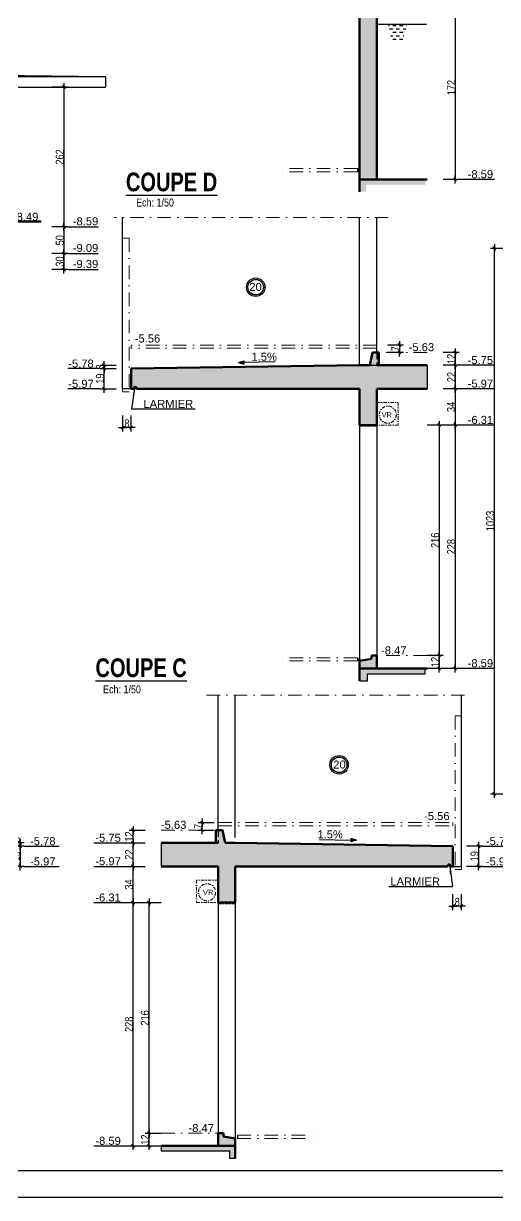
# Model space of a CAD drawing. Header units: centimetres. Extents: x -4990 to 114398, y -61489 to -12305.
# Drawn here: x 54010 to 54898, y -38073 to -35873 of the extents above; entities that cross this region are included whole.
import ezdxf
from ezdxf.enums import TextEntityAlignment as Align

# ---------------------------------------------------------------- set-up
doc = ezdxf.new("R2010")
doc.units = ezdxf.units.CM
doc.header["$LTSCALE"] = 0.5
doc.linetypes.add('CACHEX2', pattern=[19.05, 12.7, -6.35])
doc.linetypes.add('TIRETPTX2', pattern=[50.8, 25.4, -12.7, 0, -12.7])
doc.layers.get('DEFPOINTS').update_dxf_attribs({"linetype": 'CONTINUOUS'})
for name, color, linetype in [('01_cote_gen', 4, 'CONTINUOUS'), ('01_linteaux', 2, 'CONTINUOUS'), ('01_poch_murs', 253, 'CONTINUOUS'), ('01_texte', 230, 'CONTINUOUS'), ('AA_COTES', 2, 'CONTINUOUS')]:
    doc.layers.add(name, color=color, linetype=linetype)
doc.layers.add('01_murs_coup', color=5, linetype='CONTINUOUS', lineweight=60)
doc.layers.add('01_tram_axes', color=2, linetype='TIRETPTX2', lineweight=9)
doc.styles.add('ARIAL', font='arial.ttf')
doc.styles.add('impact', font='impact.ttf')
doc.styles.add('MATTE_TXT', font='arial.ttf')
doc.styles.add('STYLE2', font='ARIALN.TTF')
doc.dimstyles.new('JB25', dxfattribs={"dimscale": 0.1, "dimtxt": 150, "dimasz": 15, "dimexe": 0.1, "dimexo": 0.1, "dimgap": 0.09, "dimtad": 1, "dimdec": 1, "dimlfac": 0.5, "dimdsep": 46, "dimtxsty": 'STYLE2', "dimblk1": 'BOND_G', "dimblk2": 'BOND_D', "dimsah": 1, "dimcen": 1.5, "dimdle": 0.01, "dimse1": 1, "dimse2": 1, "dimclrd": 4, "dimclre": 2, "dimclrt": 6, "dimazin": 2, "dimtfac": 2.333333, "dimtdec": 1, "dimtix": 1, "dimtmove": 2, "dimatfit": 3, "dimldrblk": 'BOND_G', "dimfxl": 1, "dimtolj": 1, "dimtzin": 0, "dimarcsym": 0})
doc.dimstyles.new('JB50', dxfattribs={"dimscale": 0.1, "dimtxt": 150, "dimasz": 15, "dimexe": 0.1, "dimexo": 0.1, "dimgap": 0.09, "dimtad": 1, "dimdec": 1, "dimdsep": 46, "dimtxsty": 'STYLE2', "dimblk1": 'BOND_G', "dimblk2": 'BOND_D', "dimsah": 1, "dimcen": 1.5, "dimdle": 0.01, "dimse1": 1, "dimse2": 1, "dimclrd": 4, "dimclre": 2, "dimclrt": 6, "dimazin": 2, "dimtfac": 2.333333, "dimtdec": 1, "dimtix": 1, "dimtmove": 2, "dimatfit": 3, "dimldrblk": 'BOND_G', "dimfxl": 1, "dimtolj": 1, "dimtzin": 0, "dimarcsym": 0})

# ---------------------------------------------------------------- blocks, each defined once
blk = doc.blocks.new('BOND_G')
at = {"layer": 'AA_COTES', "color": 0}
for p, q in [((0, -5), (0, 15)), ((5, 0), (-5, 0)), ((1.8, 1.8), (-1.8, -1.8))]:
    blk.add_line(p, q, dxfattribs=at)
blk = doc.blocks.new('BOND_D')
at = {"layer": 'AA_COTES', "color": 0}
for p, q in [((5, 0), (-5, 0)), ((-1.8, -1.8), (1.8, 1.8)), ((0, 5), (0, -15))]:
    blk.add_line(p, q, dxfattribs=at)
blk = doc.blocks.new('*D3517')
at = {"layer": '01_cote_gen', "color": 4, "lineweight": -2, "transparency": 16777216}
blk.add_line((54892.3, -37315.3), (54892.3, -36295.3), dxfattribs=at)
at = {"layer": 'DEFPOINTS', "color": 0}
for p in [(54892.3, -36293.8), (54944.2, -36293.8), (54944.2, -37316.8)]:
    blk.add_point(p, dxfattribs=at)
at = {"layer": '01_cote_gen', "color": 4, "lineweight": -2, "transparency": 16777216, "xscale": 1.5, "yscale": 1.5, "zscale": 1.5}
for name, p, rotation in [('BOND_D', (54892.3, -36293.8), 90), ('BOND_G', (54892.3, -37316.8), 270)]:
    blk.add_blockref(name, p, dxfattribs=dict(at, rotation=rotation))
at = {"layer": '01_cote_gen', "color": 6, "transparency": 16777216, "insert": (54884.6, -36805.3), "char_height": 15, "attachment_point": 5, "rotation": 90, "style": 'STYLE2'}
blk.add_mtext('\\A1;1023', dxfattribs=at)
blk = doc.blocks.new('*D3673')
at = {"layer": '01_cote_gen', "color": 4, "lineweight": -2, "transparency": 16777216}
blk.add_line((54085.8, -36255.6), (54085.8, -36302.6), dxfattribs=at)
at = {"layer": 'DEFPOINTS', "color": 0}
for p in [(53959.6, -36254.1), (53976.6, -36304.1), (54085.8, -36304.1)]:
    blk.add_point(p, dxfattribs=at)
at = {"layer": '01_cote_gen', "color": 4, "lineweight": -2, "transparency": 16777216, "xscale": 1.5, "yscale": 1.5, "zscale": 1.5}
for name, p, rotation in [('BOND_G', (54085.8, -36254.1), 90), ('BOND_D', (54085.8, -36304.1), 270)]:
    blk.add_blockref(name, p, dxfattribs=dict(at, rotation=rotation))
at = {"layer": '01_cote_gen', "color": 6, "transparency": 16777216, "insert": (54078.1, -36279.1), "char_height": 15, "attachment_point": 5, "rotation": 90, "style": 'STYLE2'}
blk.add_mtext('\\A1;50', dxfattribs=at)
blk = doc.blocks.new('*D3674')
at = {"layer": '01_cote_gen', "color": 4, "lineweight": -2, "transparency": 16777216}
blk.add_line((54085.8, -36305.6), (54085.8, -36332.6), dxfattribs=at)
at = {"layer": 'DEFPOINTS', "color": 0}
for p in [(54063.3, -36304.1), (53976.6, -36334.1), (54085.8, -36334.1)]:
    blk.add_point(p, dxfattribs=at)
at = {"layer": '01_cote_gen', "color": 4, "lineweight": -2, "transparency": 16777216, "xscale": 1.5, "yscale": 1.5, "zscale": 1.5}
for name, p, rotation in [('BOND_G', (54085.8, -36304.1), 90), ('BOND_D', (54085.8, -36334.1), 270)]:
    blk.add_blockref(name, p, dxfattribs=dict(at, rotation=rotation))
at = {"layer": '01_cote_gen', "color": 6, "transparency": 16777216, "insert": (54078.1, -36319.1), "char_height": 15, "attachment_point": 5, "rotation": 90, "style": 'STYLE2'}
blk.add_mtext('\\A1;30', dxfattribs=at)
blk = doc.blocks.new('*D3675')
at = {"layer": '01_cote_gen', "color": 4, "lineweight": -2, "transparency": 16777216}
blk.add_line((54085.8, -35993.6), (54085.8, -36252.6), dxfattribs=at)
at = {"layer": 'DEFPOINTS', "color": 0}
for p in [(54041.9, -35992.1), (53959.6, -36254.1), (54085.8, -36254.1)]:
    blk.add_point(p, dxfattribs=at)
at = {"layer": '01_cote_gen', "color": 4, "lineweight": -2, "transparency": 16777216, "xscale": 1.5, "yscale": 1.5, "zscale": 1.5}
for name, p, rotation in [('BOND_G', (54085.8, -35992.1), 90), ('BOND_D', (54085.8, -36254.1), 270)]:
    blk.add_blockref(name, p, dxfattribs=dict(at, rotation=rotation))
at = {"layer": '01_cote_gen', "color": 6, "transparency": 16777216, "insert": (54078.1, -36123.1), "char_height": 15, "attachment_point": 5, "rotation": 90, "style": 'STYLE2'}
blk.add_mtext('\\A1;262', dxfattribs=at)
blk = doc.blocks.new('*D3689')
at = {"layer": '01_cote_gen', "color": 4, "lineweight": -2, "ltscale": 2, "transparency": 16777216}
blk.add_line((54003.9, -37410.1), (54003.9, -37413.1), dxfattribs=at)
at = {"layer": 'DEFPOINTS', "color": 0, "ltscale": 2}
for p in [(53536.4, -37408.6), (53944.4, -37414.6), (54003.9, -37414.6)]:
    blk.add_point(p, dxfattribs=at)
at = {"layer": '01_cote_gen', "color": 4, "lineweight": -2, "ltscale": 2, "transparency": 16777216, "xscale": 1.5, "yscale": 1.5, "zscale": 1.5}
for name, p, rotation in [('BOND_G', (54003.9, -37408.6), 90), ('BOND_D', (54003.9, -37414.6), 270)]:
    blk.add_blockref(name, p, dxfattribs=dict(at, rotation=rotation))
at = {"layer": '01_cote_gen', "color": 6, "ltscale": 2, "transparency": 16777216, "insert": (53996.2, -37402.5), "char_height": 15, "attachment_point": 5, "rotation": 90, "style": 'STYLE2'}
blk.add_mtext('\\A1;3', dxfattribs=at)
blk = doc.blocks.new('*D3690')
at = {"layer": '01_cote_gen', "color": 4, "lineweight": -2, "ltscale": 2, "transparency": 16777216}
blk.add_line((54003.9, -37416.1), (54003.9, -37451.1), dxfattribs=at)
at = {"layer": 'DEFPOINTS', "color": 0, "ltscale": 2}
for p in [(53991.7, -37414.6), (53944.4, -37452.6), (54003.9, -37452.6)]:
    blk.add_point(p, dxfattribs=at)
at = {"layer": '01_cote_gen', "color": 4, "lineweight": -2, "ltscale": 2, "transparency": 16777216, "xscale": 1.5, "yscale": 1.5, "zscale": 1.5}
for name, p, rotation in [('BOND_G', (54003.9, -37414.6), 90), ('BOND_D', (54003.9, -37452.6), 270)]:
    blk.add_blockref(name, p, dxfattribs=dict(at, rotation=rotation))
at = {"layer": '01_cote_gen', "color": 6, "ltscale": 2, "transparency": 16777216, "insert": (53996.2, -37433.6), "char_height": 15, "attachment_point": 5, "rotation": 90, "style": 'STYLE2'}
blk.add_mtext('\\A1;19', dxfattribs=at)
blk = doc.blocks.new('*D3691')
at = {"layer": '01_cote_gen', "color": 4, "lineweight": -2, "ltscale": 2, "transparency": 16777216}
blk.add_line((54215.4, -37451.1), (54215.4, -37410.1), dxfattribs=at)
at = {"layer": 'DEFPOINTS', "color": 0, "ltscale": 2}
for p in [(54215.4, -37408.6), (54305.8, -37408.6), (54305.8, -37452.6)]:
    blk.add_point(p, dxfattribs=at)
at = {"layer": '01_cote_gen', "color": 4, "lineweight": -2, "ltscale": 2, "transparency": 16777216, "xscale": 1.5, "yscale": 1.5, "zscale": 1.5}
for name, p, rotation in [('BOND_D', (54215.4, -37408.6), 90), ('BOND_G', (54215.4, -37452.6), 270)]:
    blk.add_blockref(name, p, dxfattribs=dict(at, rotation=rotation))
at = {"layer": '01_cote_gen', "color": 6, "ltscale": 2, "transparency": 16777216, "insert": (54207.9, -37430.6), "char_height": 15, "attachment_point": 5, "rotation": 90, "style": 'STYLE2'}
blk.add_mtext('\\A1;22', dxfattribs=at)
blk = doc.blocks.new('*D3692')
at = {"layer": '01_cote_gen', "color": 4, "lineweight": -2, "ltscale": 2, "transparency": 16777216}
blk.add_line((54215.4, -37407.1), (54215.4, -37386.1), dxfattribs=at)
at = {"layer": 'DEFPOINTS', "color": 0, "ltscale": 2}
for p in [(54215.4, -37384.6), (54276.6, -37384.6), (54237.9, -37408.6)]:
    blk.add_point(p, dxfattribs=at)
at = {"layer": '01_cote_gen', "color": 4, "lineweight": -2, "ltscale": 2, "transparency": 16777216, "xscale": 1.5, "yscale": 1.5, "zscale": 1.5}
for name, p, rotation in [('BOND_D', (54215.4, -37384.6), 90), ('BOND_G', (54215.4, -37408.6), 270)]:
    blk.add_blockref(name, p, dxfattribs=dict(at, rotation=rotation))
at = {"layer": '01_cote_gen', "color": 6, "ltscale": 2, "transparency": 16777216, "insert": (54207.9, -37396.6), "char_height": 15, "attachment_point": 5, "rotation": 90, "style": 'STYLE2'}
blk.add_mtext('\\A1;12', dxfattribs=at)
blk = doc.blocks.new('*D3693')
at = {"layer": '01_cote_gen', "color": 4, "lineweight": -2, "ltscale": 2, "transparency": 16777216}
blk.add_line((54344.9, -37383.1), (54344.9, -37372.1), dxfattribs=at)
at = {"layer": 'DEFPOINTS', "color": 0, "ltscale": 2}
for p in [(54344.9, -37370.6), (54374.8, -37370.6), (54362.2, -37384.6)]:
    blk.add_point(p, dxfattribs=at)
at = {"layer": '01_cote_gen', "color": 4, "lineweight": -2, "ltscale": 2, "transparency": 16777216, "xscale": 1.5, "yscale": 1.5, "zscale": 1.5}
for name, p, rotation in [('BOND_D', (54344.9, -37370.6), 90), ('BOND_G', (54344.9, -37384.6), 270)]:
    blk.add_blockref(name, p, dxfattribs=dict(at, rotation=rotation))
at = {"layer": '01_cote_gen', "color": 6, "ltscale": 2, "transparency": 16777216, "insert": (54337.4, -37377.6), "char_height": 15, "attachment_point": 5, "rotation": 90, "style": 'STYLE2'}
blk.add_mtext('\\A1;7', dxfattribs=at)
blk = doc.blocks.new('*D3694')
at = {"layer": '01_cote_gen', "color": 4, "lineweight": -2, "ltscale": 2, "transparency": 16777216}
blk.add_line((54862.9, -37416.1), (54862.9, -37451.1), dxfattribs=at)
at = {"layer": 'DEFPOINTS', "color": 0, "ltscale": 2}
for p in [(54850.7, -37414.6), (54814.8, -37452.6), (54862.9, -37452.6)]:
    blk.add_point(p, dxfattribs=at)
at = {"layer": '01_cote_gen', "color": 4, "lineweight": -2, "ltscale": 2, "transparency": 16777216, "xscale": 1.5, "yscale": 1.5, "zscale": 1.5}
for name, p, rotation in [('BOND_G', (54862.9, -37414.6), 90), ('BOND_D', (54862.9, -37452.6), 270)]:
    blk.add_blockref(name, p, dxfattribs=dict(at, rotation=rotation))
at = {"layer": '01_cote_gen', "color": 6, "ltscale": 2, "transparency": 16777216, "insert": (54855.2, -37433.6), "char_height": 15, "attachment_point": 5, "rotation": 90, "style": 'STYLE2'}
blk.add_mtext('\\A1;19', dxfattribs=at)
blk = doc.blocks.new('*D3695')
at = {"layer": '01_cote_gen', "color": 4, "lineweight": -2, "ltscale": 2, "transparency": 16777216}
blk.add_line((54829.3, -37526.9), (54816.3, -37526.9), dxfattribs=at)
at = {"layer": 'DEFPOINTS', "color": 0, "ltscale": 2}
for p in [(54814.8, -37434.1), (54830.8, -37434.1), (54814.8, -37526.9)]:
    blk.add_point(p, dxfattribs=at)
at = {"layer": '01_cote_gen', "color": 4, "lineweight": -2, "ltscale": 2, "transparency": 16777216, "xscale": 1.5, "yscale": 1.5, "zscale": 1.5, "rotation": 180}
blk.add_blockref('BOND_D', (54814.8, -37526.9), dxfattribs=at)
at = {"layer": '01_cote_gen', "color": 4, "lineweight": -2, "ltscale": 2, "transparency": 16777216, "xscale": 1.5, "yscale": 1.5, "zscale": 1.5}
blk.add_blockref('BOND_G', (54830.8, -37526.9), dxfattribs=at)
at = {"layer": '01_cote_gen', "color": 6, "ltscale": 2, "transparency": 16777216, "insert": (54822.8, -37519.2), "char_height": 15, "attachment_point": 5, "style": 'STYLE2'}
blk.add_mtext('\\A1;8', dxfattribs=at)
blk = doc.blocks.new('*D3708')
at = {"layer": '01_cote_gen', "color": 4, "lineweight": -2, "ltscale": 2, "transparency": 16777216}
blk.add_line((54161.1, -36556), (54161.1, -36521), dxfattribs=at)
at = {"layer": 'DEFPOINTS', "color": 0, "ltscale": 2}
for p in [(54161.1, -36519.5), (54211.9, -36519.5), (54235.8, -36557.5)]:
    blk.add_point(p, dxfattribs=at)
at = {"layer": '01_cote_gen', "color": 4, "lineweight": -2, "ltscale": 2, "transparency": 16777216, "xscale": 1.5, "yscale": 1.5, "zscale": 1.5}
for name, p, rotation in [('BOND_D', (54161.1, -36519.5), 90), ('BOND_G', (54161.1, -36557.5), 270)]:
    blk.add_blockref(name, p, dxfattribs=dict(at, rotation=rotation))
at = {"layer": '01_cote_gen', "color": 6, "ltscale": 2, "transparency": 16777216, "insert": (54153.4, -36538.5), "char_height": 15, "attachment_point": 5, "rotation": 90, "style": 'STYLE2'}
blk.add_mtext('\\A1;19', dxfattribs=at)
blk = doc.blocks.new('*D3709')
at = {"layer": '01_cote_gen', "color": 4, "lineweight": -2, "ltscale": 2, "transparency": 16777216}
for p, q in [((54161.1, -36512), (54161.1, -36510.5)), ((54161.1, -36513.5), (54161.1, -36519.5)), ((54161.1, -36521), (54161.1, -36522.5))]:
    blk.add_line(p, q, dxfattribs=at)
at = {"layer": 'DEFPOINTS', "color": 0, "ltscale": 2}
for p in [(54161.1, -36519.5), (54211.9, -36519.5), (54639.9, -36513.5)]:
    blk.add_point(p, dxfattribs=at)
at = {"layer": '01_cote_gen', "color": 4, "lineweight": -2, "ltscale": 2, "transparency": 16777216, "xscale": 1.5, "yscale": 1.5, "zscale": 1.5}
for name, p, rotation in [('BOND_G', (54161.1, -36513.5), 270), ('BOND_D', (54161.1, -36519.5), 90)]:
    blk.add_blockref(name, p, dxfattribs=dict(at, rotation=rotation))
at = {"layer": '01_cote_gen', "color": 6, "ltscale": 2, "transparency": 16777216, "insert": (54153.4, -36516.5), "char_height": 15, "attachment_point": 5, "rotation": 90, "style": 'STYLE2'}
blk.add_mtext('\\A1;3', dxfattribs=at)
blk = doc.blocks.new('*D3710')
at = {"layer": '01_cote_gen', "color": 4, "lineweight": -2, "ltscale": 2, "transparency": 16777216}
blk.add_line((54819, -36491), (54819, -36512), dxfattribs=at)
at = {"layer": 'DEFPOINTS', "color": 0, "ltscale": 2}
for p in [(54663.9, -36489.5), (54658.9, -36513.5), (54819, -36513.5)]:
    blk.add_point(p, dxfattribs=at)
at = {"layer": '01_cote_gen', "color": 4, "lineweight": -2, "ltscale": 2, "transparency": 16777216, "xscale": 1.5, "yscale": 1.5, "zscale": 1.5}
for name, p, rotation in [('BOND_G', (54819, -36489.5), 90), ('BOND_D', (54819, -36513.5), 270)]:
    blk.add_blockref(name, p, dxfattribs=dict(at, rotation=rotation))
at = {"layer": '01_cote_gen', "color": 6, "ltscale": 2, "transparency": 16777216, "insert": (54811.5, -36501.5), "char_height": 15, "attachment_point": 5, "rotation": 90, "style": 'STYLE2'}
blk.add_mtext('\\A1;12', dxfattribs=at)
blk = doc.blocks.new('*D3711')
at = {"layer": '01_cote_gen', "color": 4, "lineweight": -2, "ltscale": 2, "transparency": 16777216}
blk.add_line((54819, -36515), (54819, -36556), dxfattribs=at)
at = {"layer": 'DEFPOINTS', "color": 0, "ltscale": 2}
for p in [(54654.3, -36513.5), (54671.9, -36557.5), (54819, -36557.5)]:
    blk.add_point(p, dxfattribs=at)
at = {"layer": '01_cote_gen', "color": 4, "lineweight": -2, "ltscale": 2, "transparency": 16777216, "xscale": 1.5, "yscale": 1.5, "zscale": 1.5}
for name, p, rotation in [('BOND_G', (54819, -36513.5), 90), ('BOND_D', (54819, -36557.5), 270)]:
    blk.add_blockref(name, p, dxfattribs=dict(at, rotation=rotation))
at = {"layer": '01_cote_gen', "color": 6, "ltscale": 2, "transparency": 16777216, "insert": (54811.5, -36535.5), "char_height": 15, "attachment_point": 5, "rotation": 90, "style": 'STYLE2'}
blk.add_mtext('\\A1;22', dxfattribs=at)
blk = doc.blocks.new('*D3712')
at = {"layer": '01_cote_gen', "color": 4, "lineweight": -2, "ltscale": 2, "transparency": 16777216}
blk.add_line((54789, -37059), (54789, -37080), dxfattribs=at)
at = {"layer": 'DEFPOINTS', "color": 0, "ltscale": 2}
for p in [(54781.5, -37057.5), (54789, -37081.5), (54796.9, -37081.5)]:
    blk.add_point(p, dxfattribs=at)
at = {"layer": '01_cote_gen', "color": 4, "lineweight": -2, "ltscale": 2, "transparency": 16777216, "xscale": 1.5, "yscale": 1.5, "zscale": 1.5}
for name, p, rotation in [('BOND_G', (54789, -37057.5), 90), ('BOND_D', (54789, -37081.5), 270)]:
    blk.add_blockref(name, p, dxfattribs=dict(at, rotation=rotation))
at = {"layer": '01_cote_gen', "color": 6, "ltscale": 2, "transparency": 16777216, "insert": (54781.5, -37069.5), "char_height": 15, "attachment_point": 5, "rotation": 90, "style": 'STYLE2'}
blk.add_mtext('\\A1;12', dxfattribs=at)
blk = doc.blocks.new('*D3713')
at = {"layer": '01_cote_gen', "color": 4, "lineweight": -2, "ltscale": 2, "transparency": 16777216}
blk.add_line((54210.4, -36630.2), (54197.4, -36630.2), dxfattribs=at)
at = {"layer": 'DEFPOINTS', "color": 0, "ltscale": 2}
for p in [(54195.9, -36557.5), (54211.9, -36557.5), (54195.9, -36630.2)]:
    blk.add_point(p, dxfattribs=at)
at = {"layer": '01_cote_gen', "color": 4, "lineweight": -2, "ltscale": 2, "transparency": 16777216, "xscale": 1.5, "yscale": 1.5, "zscale": 1.5, "rotation": 180}
blk.add_blockref('BOND_D', (54195.9, -36630.2), dxfattribs=at)
at = {"layer": '01_cote_gen', "color": 4, "lineweight": -2, "ltscale": 2, "transparency": 16777216, "xscale": 1.5, "yscale": 1.5, "zscale": 1.5}
blk.add_blockref('BOND_G', (54211.9, -36630.2), dxfattribs=at)
at = {"layer": '01_cote_gen', "color": 6, "ltscale": 2, "transparency": 16777216, "insert": (54203.9, -36622.5), "char_height": 15, "attachment_point": 5, "style": 'STYLE2'}
blk.add_mtext('\\A1;8', dxfattribs=at)
blk = doc.blocks.new('*D3724')
at = {"layer": '01_cote_gen', "color": 4, "lineweight": -2, "ltscale": 2, "transparency": 16777216}
blk.add_line((54819, -35822.5), (54819, -36163.5), dxfattribs=at)
at = {"layer": 'DEFPOINTS', "color": 0, "ltscale": 2}
for p in [(54662, -35821), (54647, -36165), (54819, -36165)]:
    blk.add_point(p, dxfattribs=at)
at = {"layer": '01_cote_gen', "color": 4, "lineweight": -2, "ltscale": 2, "transparency": 16777216, "xscale": 1.5, "yscale": 1.5, "zscale": 1.5}
for name, p, rotation in [('BOND_G', (54819, -35821), 90), ('BOND_D', (54819, -36165), 270)]:
    blk.add_blockref(name, p, dxfattribs=dict(at, rotation=rotation))
at = {"layer": '01_cote_gen', "color": 6, "ltscale": 2, "transparency": 16777216, "insert": (54811.5, -35993), "char_height": 15, "attachment_point": 5, "rotation": 90, "style": 'STYLE2'}
blk.add_mtext('\\A1;172', dxfattribs=at)
blk = doc.blocks.new('*D3725')
at = {"layer": '01_cote_gen', "color": 4, "lineweight": -2, "ltscale": 2, "transparency": 16777216}
blk.add_line((54714.5, -36477), (54714.5, -36488), dxfattribs=at)
at = {"layer": 'DEFPOINTS', "color": 0, "ltscale": 2}
for p in [(54671.9, -36475.5), (54683, -36489.5), (54714.5, -36489.5)]:
    blk.add_point(p, dxfattribs=at)
at = {"layer": '01_cote_gen', "color": 4, "lineweight": -2, "ltscale": 2, "transparency": 16777216, "xscale": 1.5, "yscale": 1.5, "zscale": 1.5}
for name, p, rotation in [('BOND_G', (54714.5, -36475.5), 90), ('BOND_D', (54714.5, -36489.5), 270)]:
    blk.add_blockref(name, p, dxfattribs=dict(at, rotation=rotation))
at = {"layer": '01_cote_gen', "color": 6, "ltscale": 2, "transparency": 16777216, "insert": (54707, -36482.5), "char_height": 15, "attachment_point": 5, "rotation": 90, "style": 'STYLE2'}
blk.add_mtext('\\A1;7', dxfattribs=at)
blk = doc.blocks.new('*D4475')
at = {"layer": '01_cote_gen', "color": 4, "lineweight": -2, "ltscale": 2, "transparency": 16777216}
blk.add_line((54245.3, -37975.1), (54245.3, -37954.1), dxfattribs=at)
at = {"layer": 'DEFPOINTS', "color": 0, "ltscale": 2}
for p in [(54245.3, -37952.6), (54283.8, -37952.6), (54297.2, -37976.6)]:
    blk.add_point(p, dxfattribs=at)
at = {"layer": '01_cote_gen', "color": 4, "lineweight": -2, "ltscale": 2, "transparency": 16777216, "xscale": 1.5, "yscale": 1.5, "zscale": 1.5}
for name, p, rotation in [('BOND_D', (54245.3, -37952.6), 90), ('BOND_G', (54245.3, -37976.6), 270)]:
    blk.add_blockref(name, p, dxfattribs=dict(at, rotation=rotation))
at = {"layer": '01_cote_gen', "color": 6, "ltscale": 2, "transparency": 16777216, "insert": (54237.8, -37964.6), "char_height": 15, "attachment_point": 5, "rotation": 90, "style": 'STYLE2'}
blk.add_mtext('\\A1;12', dxfattribs=at)
blk = doc.blocks.new('*D4476')
at = {"layer": '01_cote_gen', "color": 4, "lineweight": -2, "ltscale": 2, "transparency": 16777216}
blk.add_line((54215.4, -37519.1), (54215.4, -37454.1), dxfattribs=at)
at = {"layer": 'DEFPOINTS', "color": 0, "ltscale": 2}
for p in [(54215.4, -37452.6), (54279, -37452.6), (54265.7, -37520.6)]:
    blk.add_point(p, dxfattribs=at)
at = {"layer": '01_cote_gen', "color": 4, "lineweight": -2, "ltscale": 2, "transparency": 16777216, "xscale": 1.5, "yscale": 1.5, "zscale": 1.5}
for name, p, rotation in [('BOND_D', (54215.4, -37452.6), 90), ('BOND_G', (54215.4, -37520.6), 270)]:
    blk.add_blockref(name, p, dxfattribs=dict(at, rotation=rotation))
at = {"layer": '01_cote_gen', "color": 6, "ltscale": 2, "transparency": 16777216, "insert": (54207.8, -37486.6), "char_height": 15, "attachment_point": 5, "rotation": 90, "style": 'STYLE2'}
blk.add_mtext('\\A1;34', dxfattribs=at)
blk = doc.blocks.new('*D4477')
at = {"layer": '01_cote_gen', "color": 4, "lineweight": -2, "ltscale": 2, "transparency": 16777216}
blk.add_line((54215.4, -37975.1), (54215.4, -37522.1), dxfattribs=at)
at = {"layer": 'DEFPOINTS', "color": 0, "ltscale": 2}
for p in [(54215.4, -37520.6), (54295.5, -37520.6), (54289.7, -37976.6)]:
    blk.add_point(p, dxfattribs=at)
at = {"layer": '01_cote_gen', "color": 4, "lineweight": -2, "ltscale": 2, "transparency": 16777216, "xscale": 1.5, "yscale": 1.5, "zscale": 1.5}
for name, p, rotation in [('BOND_D', (54215.4, -37520.6), 90), ('BOND_G', (54215.4, -37976.6), 270)]:
    blk.add_blockref(name, p, dxfattribs=dict(at, rotation=rotation))
at = {"layer": '01_cote_gen', "color": 6, "ltscale": 2, "transparency": 16777216, "insert": (54207.8, -37748.6), "char_height": 15, "attachment_point": 5, "rotation": 90, "style": 'STYLE2'}
blk.add_mtext('\\A1;228', dxfattribs=at)
blk = doc.blocks.new('*D4478')
at = {"layer": '01_cote_gen', "color": 4, "lineweight": -2, "ltscale": 2, "transparency": 16777216}
blk.add_line((54245.3, -37951.1), (54245.3, -37522.1), dxfattribs=at)
at = {"layer": 'DEFPOINTS', "color": 0, "ltscale": 2}
for p in [(54237.9, -37520.6), (54245.3, -37520.6), (54252.8, -37952.6)]:
    blk.add_point(p, dxfattribs=at)
at = {"layer": '01_cote_gen', "color": 4, "lineweight": -2, "ltscale": 2, "transparency": 16777216, "xscale": 1.5, "yscale": 1.5, "zscale": 1.5}
for name, p, rotation in [('BOND_D', (54245.3, -37520.6), 90), ('BOND_G', (54245.3, -37952.6), 270)]:
    blk.add_blockref(name, p, dxfattribs=dict(at, rotation=rotation))
at = {"layer": '01_cote_gen', "color": 6, "ltscale": 2, "transparency": 16777216, "insert": (54237.6, -37736.6), "char_height": 15, "attachment_point": 5, "rotation": 90, "style": 'STYLE2'}
blk.add_mtext('\\A1;216', dxfattribs=at)
blk = doc.blocks.new('*D4479')
at = {"layer": '01_cote_gen', "color": 4, "lineweight": -2, "ltscale": 2, "transparency": 16777216}
blk.add_line((54819, -36559), (54819, -36624), dxfattribs=at)
at = {"layer": 'DEFPOINTS', "color": 0, "ltscale": 2}
for p in [(54796.5, -36557.5), (54702.2, -36625.5), (54819, -36625.5)]:
    blk.add_point(p, dxfattribs=at)
at = {"layer": '01_cote_gen', "color": 4, "lineweight": -2, "ltscale": 2, "transparency": 16777216, "xscale": 1.5, "yscale": 1.5, "zscale": 1.5}
for name, p, rotation in [('BOND_G', (54819, -36557.5), 90), ('BOND_D', (54819, -36625.5), 270)]:
    blk.add_blockref(name, p, dxfattribs=dict(at, rotation=rotation))
at = {"layer": '01_cote_gen', "color": 6, "ltscale": 2, "transparency": 16777216, "insert": (54811.4, -36591.5), "char_height": 15, "attachment_point": 5, "rotation": 90, "style": 'STYLE2'}
blk.add_mtext('\\A1;34', dxfattribs=at)
blk = doc.blocks.new('*D4480')
at = {"layer": '01_cote_gen', "color": 4, "lineweight": -2, "ltscale": 2, "transparency": 16777216}
blk.add_line((54789, -36627), (54789, -37056), dxfattribs=at)
at = {"layer": 'DEFPOINTS', "color": 0, "ltscale": 2}
for p in [(54766.5, -36625.5), (54766.5, -37057.5), (54789, -37057.5)]:
    blk.add_point(p, dxfattribs=at)
at = {"layer": '01_cote_gen', "color": 4, "lineweight": -2, "ltscale": 2, "transparency": 16777216, "xscale": 1.5, "yscale": 1.5, "zscale": 1.5}
for name, p, rotation in [('BOND_G', (54789, -36625.5), 90), ('BOND_D', (54789, -37057.5), 270)]:
    blk.add_blockref(name, p, dxfattribs=dict(at, rotation=rotation))
at = {"layer": '01_cote_gen', "color": 6, "ltscale": 2, "transparency": 16777216, "insert": (54781.4, -36841.5), "char_height": 15, "attachment_point": 5, "rotation": 90, "style": 'STYLE2'}
blk.add_mtext('\\A1;216', dxfattribs=at)
blk = doc.blocks.new('*D4481')
at = {"layer": '01_cote_gen', "color": 4, "lineweight": -2, "ltscale": 2, "transparency": 16777216}
blk.add_line((54819, -36627), (54819, -37080), dxfattribs=at)
at = {"layer": 'DEFPOINTS', "color": 0, "ltscale": 2}
for p in [(54811.5, -36625.5), (54819, -37081.5), (54826.9, -37081.5)]:
    blk.add_point(p, dxfattribs=at)
at = {"layer": '01_cote_gen', "color": 4, "lineweight": -2, "ltscale": 2, "transparency": 16777216, "xscale": 1.5, "yscale": 1.5, "zscale": 1.5}
for name, p, rotation in [('BOND_G', (54819, -36625.5), 90), ('BOND_D', (54819, -37081.5), 270)]:
    blk.add_blockref(name, p, dxfattribs=dict(at, rotation=rotation))
at = {"layer": '01_cote_gen', "color": 6, "ltscale": 2, "transparency": 16777216, "insert": (54811.4, -36853.5), "char_height": 15, "attachment_point": 5, "rotation": 90, "style": 'STYLE2'}
blk.add_mtext('\\A1;228', dxfattribs=at)
blk = doc.blocks.new('*D4493')
at = {"layer": '01_cote_gen', "color": 4, "lineweight": -2, "ltscale": 2, "transparency": 16777216}
blk.add_line((54344.9, -37383.1), (54344.9, -37372.1), dxfattribs=at)
at = {"layer": 'DEFPOINTS', "color": 0, "ltscale": 2}
for p in [(54344.9, -37370.6), (54374.8, -37370.6), (54362.2, -37384.6)]:
    blk.add_point(p, dxfattribs=at)
at = {"layer": '01_cote_gen', "color": 4, "lineweight": -2, "ltscale": 2, "transparency": 16777216, "xscale": 1.5, "yscale": 1.5, "zscale": 1.5}
for name, p, rotation in [('BOND_D', (54344.9, -37370.6), 90), ('BOND_G', (54344.9, -37384.6), 270)]:
    blk.add_blockref(name, p, dxfattribs=dict(at, rotation=rotation))
at = {"layer": '01_cote_gen', "color": 6, "ltscale": 2, "transparency": 16777216, "insert": (54337.4, -37377.6), "char_height": 15, "attachment_point": 5, "rotation": 90, "style": 'STYLE2'}
blk.add_mtext('\\A1;7', dxfattribs=at)

msp = doc.modelspace()

# ---------------------------------------------------------------- hatches: boundary and pattern name
at = {"layer": '01_linteaux'}
h = msp.add_hatch(dxfattribs=at)
h.set_pattern_fill('DASH', color=256, scale=2)
h.set_pattern_definition([(0, (16252.9554, -18611.056), (6.35, 6.35), [6.35, -6.35])])
h.paths.add_polyline_path([(54728.872, -35874.5), (54693.784, -35874.5), (54699.632, -35902.642), (54720.475, -35902.642)])
at = {"layer": '01_poch_murs', "ltscale": 2}
h = msp.add_hatch(color=256, dxfattribs=at)
h.dxf.hatch_style = 1
h.paths.add_polyline_path([(54671.895, -35821), (54639.895, -35821), (54639.895, -36147), (54639.895, -36165), (54671.895, -36165)])
h.paths.add_polyline_path([(54763.589, -36165), (54639.895, -36165), (54639.895, -36188.278), (54652.455, -36188.278), (54652.455, -36174.935), (54763.589, -36174.935)])
h.paths.add_polyline_path([(54766.193, -35597), (54671.895, -35597), (54671.895, -35507.5), (54639.895, -35507.5), (54639.895, -35641), (54766.193, -35641)])
h = msp.add_hatch(color=256, dxfattribs=at)
h.dxf.hatch_style = 1
h.paths.add_polyline_path([(54766.193, -36513.5), (54671.895, -36513.5), (54658.895, -36513.5), (54639.895, -36513.5), (54211.895, -36519.5), (54211.895, -36557.5), (54217.895, -36557.5), (54217.895, -36553.5, -0.41421356), (54221.895, -36557.5), (54639.895, -36557.5), (54639.895, -36625.5), (54671.895, -36625.5), (54671.895, -36557.5), (54766.193, -36557.5)])
h.paths.add_polyline_path([(54671.895, -36489.5), (54663.895, -36489.5), (54658.895, -36513.5), (54671.895, -36513.5)])
h.paths.add_polyline_path([(54675.895, -36489.5), (54671.895, -36489.5), (54671.895, -36513.5), (54675.895, -36513.5)])
h = msp.add_hatch(color=256, dxfattribs=at)
h.dxf.hatch_style = 1
h.paths.add_polyline_path([(54671.895, -37067.5), (54671.895, -37057.5), (54661.895, -37057.5), (54661.895, -37063.5), (54639.895, -37067.5), (54639.895, -37081.5), (54671.895, -37081.5)])
h.paths.add_polyline_path([(54762.819, -37081.5), (54639.895, -37081.5), (54639.895, -37104.778), (54654.797, -37104.778), (54654.797, -37091.689), (54762.819, -37091.689)])
h = msp.add_hatch(color=256, dxfattribs=at)
h.dxf.hatch_style = 1
h.paths.add_polyline_path([(54814.752, -37414.61), (54406.752, -37408.61), (54387.752, -37408.61), (54382.752, -37384.61), (54374.752, -37384.61), (54374.752, -37408.61), (54370.752, -37408.61), (54268.266, -37408.61), (54268.266, -37452.61), (54374.752, -37452.61), (54374.752, -37520.61), (54406.752, -37520.61), (54406.752, -37452.61), (54804.752, -37452.61, -0.41421356), (54808.752, -37448.61), (54808.752, -37452.61), (54814.752, -37452.61)])
h.paths.add_polyline_path([(54374.752, -37384.61), (54370.752, -37384.61), (54370.752, -37408.61), (54374.752, -37408.61)], flags=17)
h = msp.add_hatch(color=256, dxfattribs=at)
h.dxf.hatch_style = 1
h.paths.add_polyline_path([(54406.752, -37962.61), (54384.752, -37958.61), (54384.752, -37952.61), (54374.752, -37952.61), (54374.752, -37976.61), (54406.752, -37976.61)])
h.paths.add_polyline_path([(54406.752, -37976.61), (54268.266, -37976.61), (54268.266, -37985.513), (54396.755, -37985.513), (54396.755, -37999.888), (54406.752, -37999.888)])

# ---------------------------------------------------------------- linework, layer by layer
at = {"layer": '01_cote_gen'}
msp.add_line((57490.607, -38073.211), (52257.974, -38073.211), dxfattribs=at)
at = {"layer": '01_linteaux'}
for p, q in [((54671.895, -35874.5), (54765.5, -35874.5)), ((54720.475, -35902.642), (54720.475, -35902.642)), ((54163.637, -35973.078), (53482.637, -35973.078)), ((54163.637, -35973.078), (53959.681, -35970.079)), ((54163.637, -35973.078), (54163.637, -35992.078)), ((53482.637, -35992.078), (54163.637, -35992.078)), ((54635.895, -36145), (54635.895, -36151)), ((54195.895, -36557.5), (54195.895, -36236.319)), ((54639.895, -36513.5), (54639.895, -36236.319)), ((54671.895, -36489.5), (54671.895, -36236.319)), ((54658.895, -36513.5), (54671.895, -36513.5)), ((54211.895, -36557.5), (54195.895, -36557.5)), ((54639.895, -36625.5), (54639.895, -37067.5)), ((54671.895, -36625.5), (54671.895, -37057.5)), ((54635.895, -37061.5), (54635.895, -37067.5)), ((54374.752, -37384.61), (54374.752, -37131.429)), ((54406.752, -37398.568), (54406.752, -37131.429)), ((54830.752, -37452.61), (54830.752, -37131.429)), ((54370.752, -37408.61), (54374.752, -37408.61)), ((54814.752, -37452.61), (54830.752, -37452.61)), ((54374.752, -37520.61), (54374.752, -37952.61)), ((54406.752, -37520.61), (54406.752, -37962.61)), ((54410.752, -37956.61), (54410.752, -37962.61))]:
    msp.add_line(p, q, dxfattribs=at)
at = {"layer": '01_linteaux', "linetype": 'CACHEX2', "ltscale": 2}
for p, q in [((54671.895, -36489.5), (54671.895, -36513.5)), ((54374.752, -37384.61), (54374.752, -37408.61))]:
    msp.add_line(p, q, dxfattribs=at)
at = {"layer": '01_murs_coup'}
for p, q in [((54639.895, -35821), (54639.895, -36147)), ((54671.895, -35821), (54671.895, -36165)), ((54639.895, -36147), (54639.895, -36188.278)), ((54766.193, -36165), (54639.895, -36165)), ((53453.083, -36244.078), (54042.924, -36244.078)), ((54663.895, -36489.5), (54658.895, -36513.5)), ((54675.895, -36489.5), (54663.895, -36489.5)), ((54675.895, -36489.5), (54675.895, -36513.5)), ((54639.895, -36513.5), (54211.895, -36519.5)), ((54211.895, -36519.5), (54211.895, -36557.5)), ((54658.895, -36513.5), (54639.895, -36513.5)), ((54766.193, -36513.5), (54671.895, -36513.5)), ((54217.895, -36557.5), (54211.895, -36557.5)), ((54217.895, -36553.5), (54217.895, -36557.5)), ((54639.895, -36557.5), (54221.895, -36557.5)), ((54639.895, -36557.5), (54639.895, -36625.5)), ((54766.193, -36557.5), (54671.895, -36557.5)), ((54671.895, -36557.5), (54671.895, -36625.5)), ((54671.895, -36625.5), (54639.895, -36625.5)), ((54639.895, -37063.5), (54639.895, -37104.778)), ((54661.895, -37063.5), (54639.895, -37067.5)), ((54671.895, -37057.5), (54661.895, -37057.5)), ((54661.895, -37063.5), (54661.895, -37057.5)), ((54671.895, -37057.5), (54671.895, -37081.5)), ((54671.895, -37067.5), (54671.895, -37081.5)), ((54766.193, -37081.5), (54639.895, -37081.5)), ((54370.752, -37384.61), (54370.752, -37408.61)), ((54370.752, -37384.61), (54382.752, -37384.61)), ((54382.752, -37384.61), (54387.752, -37408.61)), ((54268.266, -37408.61), (54374.752, -37408.61)), ((54406.752, -37408.61), (54387.752, -37408.61)), ((54406.752, -37408.61), (54814.752, -37414.61)), ((54814.752, -37414.61), (54814.752, -37452.61)), ((54808.752, -37448.61), (54808.752, -37452.61)), ((54268.266, -37452.61), (54374.752, -37452.61)), ((54374.752, -37452.61), (54374.752, -37520.61)), ((54406.752, -37452.61), (54804.752, -37452.61)), ((54406.752, -37452.61), (54406.752, -37520.61)), ((54808.752, -37452.61), (54814.752, -37452.61)), ((54374.752, -37520.61), (54406.752, -37520.61)), ((54374.752, -37952.61), (54384.752, -37952.61)), ((54374.752, -37952.61), (54374.752, -37976.61)), ((54384.752, -37958.61), (54384.752, -37952.61)), ((54268.266, -37976.61), (54406.752, -37976.61)), ((54384.752, -37958.61), (54406.752, -37962.61)), ((54406.752, -37962.61), (54406.752, -37999.888)), ((54406.752, -37976.61), (54406.752, -37992.171))]:
    msp.add_line(p, q, dxfattribs=at)
for centre, start, end in [((54217.895, -36557.5), 0, 90), ((54808.752, -37452.61), 90, 180)]:
    msp.add_arc(centre, 4, start, end, dxfattribs=at)
at = {"layer": '01_poch_murs', "ltscale": 2}
for p, q in [((54766.193, -36513.5), (54766.193, -36557.5)), ((54654.797, -37104.778), (54654.797, -37091.689)), ((54654.797, -37091.689), (54762.819, -37091.689)), ((54762.819, -37091.689), (54762.819, -37081.5)), ((54639.895, -37104.778), (54654.797, -37104.778)), ((54268.266, -37408.61), (54268.266, -37452.61)), ((54268.266, -37976.61), (54268.266, -37985.513)), ((54268.266, -37985.513), (54396.755, -37985.513)), ((54396.755, -37999.888), (54396.755, -37985.513)), ((54406.752, -37999.888), (54396.755, -37999.888))]:
    msp.add_line(p, q, dxfattribs=at)
at = {"layer": '01_texte'}
for p, q in [((54892.306, -36165), (54826.536, -36165)), ((54093.309, -36254.078), (54149.993, -36254.078)), ((54093.309, -36304.078), (54149.993, -36304.078)), ((54093.309, -36334.078), (54149.993, -36334.078)), ((54153.677, -36519.5), (54092.884, -36519.5)), ((54412.875, -36508.312), (54423.103, -36505.031)), ((54412.875, -36508.312), (54423.103, -36511.593)), ((54423.103, -36505.031), (54423.103, -36511.593)), ((54481.92, -36507.296), (54423.103, -36508.161)), ((54892.306, -36513.5), (54826.536, -36513.5)), ((54153.677, -36557.5), (54092.884, -36557.5)), ((54217.895, -36557.5), (54212.747, -36595.5)), ((54892.306, -36557.5), (54826.536, -36557.5)), ((54331.819, -36595.5), (54212.747, -36595.5)), ((54892.306, -36625.5), (54826.536, -36625.5)), ((54892.306, -37081.5), (54826.536, -37081.5)), ((54564.726, -37402.407), (54623.543, -37403.272)), ((54633.771, -37403.422), (54623.543, -37400.141)), ((54623.543, -37400.141), (54623.543, -37406.703)), ((54633.771, -37403.422), (54623.543, -37406.703)), ((54011.37, -37414.61), (54077.14, -37414.61)), ((54142.153, -37408.61), (54207.923, -37408.61)), ((54870.361, -37414.61), (54931.154, -37414.61)), ((54011.37, -37452.61), (54077.14, -37452.61)), ((54142.153, -37452.61), (54207.923, -37452.61)), ((54808.752, -37452.61), (54813.899, -37490.61)), ((54870.361, -37452.61), (54931.154, -37452.61)), ((54694.828, -37490.61), (54813.899, -37490.61)), ((54142.153, -37520.61), (54207.923, -37520.61)), ((54142.153, -37976.61), (54207.923, -37976.61)), ((54142.153, -37976.61), (54207.923, -37976.61)), ((54142.153, -37976.61), (54207.923, -37976.61)), ((57147.974, -38023.211), (52307.974, -38023.211))]:
    msp.add_line(p, q, dxfattribs=at)
for centre, radius in [((54445.227, -36367.168), 17.309), ((54445.227, -36367.168), 14.533), ((54601.419, -37262.278), 17.309), ((54601.419, -37262.278), 14.533)]:
    msp.add_circle(centre, radius, dxfattribs=at)
for points in [[(54423.103, -36505.031), (54412.875, -36508.312), (54423.103, -36511.593)], [(54217.895, -36557.5), (54214.186, -36571.041), (54216.026, -36571.291)], [(54217.895, -36557.5), (54217.867, -36571.54), (54216.026, -36571.291)], [(54623.543, -37400.141), (54633.771, -37403.422), (54623.543, -37406.703)], [(54808.752, -37452.61), (54808.78, -37466.65), (54810.62, -37466.401)], [(54808.752, -37452.61), (54812.46, -37466.152), (54810.62, -37466.401)]]:
    msp.add_solid(points, dxfattribs=at)
at = {"layer": '01_tram_axes', "ltscale": 2}
for p, q in [((54635.895, -36145), (54489.108, -36145)), ((54635.895, -36151), (54489.108, -36151)), ((54693.506, -36236.319), (54180.467, -36236.319)), ((54207.839, -36275.5), (54195.839, -36275.5)), ((54207.895, -36275.5), (54207.895, -36563.5)), ((54671.895, -36475.5), (54211.895, -36475.5)), ((54211.895, -36481.5), (54211.895, -36475.5)), ((54671.895, -36475.5), (54671.895, -36481.5)), ((54671.895, -36481.5), (54211.895, -36481.5)), ((54766.193, -36489.5), (54671.895, -36489.5)), ((54195.895, -36557.5), (54195.895, -36563.5)), ((54207.895, -36563.5), (54195.895, -36563.5)), ((54635.895, -37061.5), (54489.108, -37061.5)), ((54635.895, -37067.5), (54489.108, -37067.5)), ((54766.193, -37057.5), (54671.895, -37057.5)), ((54353.141, -37131.429), (54846.179, -37131.429)), ((54818.752, -37170.61), (54830.752, -37170.61)), ((54818.752, -37170.61), (54818.752, -37458.61)), ((54374.752, -37370.61), (54814.752, -37370.61)), ((54374.752, -37370.61), (54374.752, -37376.61)), ((54374.752, -37376.61), (54814.752, -37376.61)), ((54814.752, -37376.61), (54814.752, -37370.61)), ((54268.266, -37384.61), (54370.752, -37384.61)), ((54818.752, -37458.61), (54830.752, -37458.61)), ((54830.752, -37452.61), (54830.752, -37458.61)), ((54268.266, -37952.61), (54374.752, -37952.61)), ((54410.752, -37956.61), (54557.539, -37956.61)), ((54410.752, -37962.61), (54557.539, -37962.61))]:
    msp.add_line(p, q, dxfattribs=at)
at = {"layer": '01_tram_axes', "ltscale": 0.5}
for p, q in [((54671.895, -36583.507), (54712.246, -36583.507)), ((54712.246, -36583.507), (54712.246, -36625.5)), ((54639.895, -36627.5), (54671.895, -36627.5)), ((54712.246, -36625.5), (54671.895, -36625.5)), ((54334.4, -37478.617), (54334.4, -37520.61)), ((54374.752, -37478.617), (54334.4, -37478.617)), ((54334.4, -37520.61), (54374.752, -37520.61)), ((54374.752, -37522.61), (54406.752, -37522.61))]:
    msp.add_line(p, q, dxfattribs=at)
for centre in [(54692.727, -36606.045), (54353.919, -37501.155)]:
    msp.add_circle(centre, 16, dxfattribs=at)

# ---------------------------------------------------------------- texts
at = {"layer": '01_texte', "style": 'ARIAL'}
for s, p in [('-8.59', (54842.256, -36162.84)), ('-8.49', (53990.213, -36242.612)), ('-8.59', (54102.403, -36251.074)), ('-9.09', (54102.403, -36301.074)), ('-9.39', (54102.403, -36331.074)), ('20', (54433.225, -36374.126)), ('-5.56', (54218.512, -36470.781)), ('-5.63', (54731.692, -36487.069)), ('-5.78', (54093.888, -36517.754)), ('1.5%%%', (54437.161, -36504.971)), ('-5.75', (54842.174, -36511.34)), ('-5.97', (54093.919, -36555.754)), ('-5.97', (54842.286, -36555.34)), ('LARMIER', (54234.855, -36593.34)), ('-6.31', (54842.286, -36623.34)), ('-8.47', (54679.962, -37055.388)), ('-8.59', (54842.256, -37079.34)), ('20', (54590.502, -37269.236)), ('-5.56', (54760.669, -37365.892)), ('-5.63', (54267.479, -37382.18)), ('-5.78', (54022.368, -37412.865)), ('-5.75', (54144.696, -37406.451)), ('1.5%%%', (54560.731, -37400.082)), ('-5.78', (54876.382, -37412.865)), ('-5.97', (54022.368, -37450.865)), ('-5.97', (54144.696, -37450.451)), ('-5.97', (54876.382, -37450.865)), ('LARMIER', (54697.371, -37488.451)), ('-6.31', (54144.696, -37518.451)), ('-8.47', (54319.209, -37950.498)), ('-8.59', (54144.696, -37974.451)), ('-8.59', (54144.696, -37974.451)), ('-8.59', (54144.696, -37974.451))]:
    msp.add_text(s, height=15, dxfattribs=at).set_placement(p)
at = {"layer": '01_texte', "style": 'impact'}
for s, p in [('%%UCOUPE D', (54287.531, -36197.871)), ('%%UCOUPE C', (54230.507, -37108.284))]:
    msp.add_text(s, height=35, dxfattribs=at).set_placement(p, align=Align.BOTTOM_CENTER)
at = {"layer": '01_texte', "style": 'MATTE_TXT', "width": 0.8}
for s, height, p in [('Ech: 1/50', 15, (54256.493, -36220.432)), ('VR', 10, (54690.704, -36614.288)), ('Ech: 1/50', 15, (54194.63, -37132.844)), ('VR', 10, (54356.035, -37509.398))]:
    msp.add_text(s, height=height, dxfattribs=at).set_placement(p, align=Align.BOTTOM_CENTER)

# ---------------------------------------------------------------- dimensions: what is measured, and where the dimension line sits
at = {"layer": '01_cote_gen', "ltscale": 2}
for base, p1, p2, picture, middle in [((54819.036, -36165), (54661.983, -35821), (54646.983, -36165), '*D3724', (54811.496, -35993)), ((54714.5, -36489.5), (54671.895, -36475.5), (54683, -36489.5), '*D3725', (54706.991, -36482.5)), ((54819.036, -36513.5), (54663.895, -36489.5), (54658.895, -36513.5), '*D3710', (54811.496, -36501.5)), ((54161.105, -36519.5), (54639.895, -36513.5), (54211.895, -36519.5), '*D3709', (54153.438, -36516.5)), ((54161.105, -36519.5), (54235.825, -36557.5), (54211.895, -36519.5), '*D3708', (54153.438, -36538.5)), ((54819.036, -36557.5), (54654.339, -36513.5), (54671.895, -36557.5), '*D3711', (54811.496, -36535.5)), ((54819.036, -36625.5), (54796.539, -36557.5), (54702.241, -36625.5), '*D4479', (54811.368, -36591.5)), ((54789.036, -37057.5), (54766.536, -36625.5), (54766.539, -37057.5), '*D4480', (54781.368, -36841.5)), ((54819.036, -37081.5), (54811.536, -36625.5), (54826.882, -37081.5), '*D4481', (54811.368, -36853.5)), ((54789.036, -37081.5), (54781.536, -37057.5), (54796.882, -37081.5), '*D3712', (54781.496, -37069.5)), ((54215.423, -37384.61), (54237.923, -37408.61), (54276.585, -37384.61), '*D3692', (54207.884, -37396.61)), ((54344.89, -37370.61), (54362.152, -37384.61), (54374.752, -37370.61), '*D3693', (54337.381, -37377.61)), ((54344.89, -37370.61), (54362.152, -37384.61), (54374.752, -37370.61), '*D4493', (54337.381, -37377.61)), ((54215.423, -37408.61), (54305.808, -37452.61), (54305.808, -37408.61), '*D3691', (54207.884, -37430.61)), ((54003.87, -37452.61), (53991.725, -37414.61), (53944.405, -37452.61), '*D3690', (53996.202, -37433.61)), ((54862.861, -37452.61), (54850.716, -37414.61), (54814.752, -37452.61), '*D3694', (54855.193, -37433.61)), ((54215.423, -37452.61), (54265.665, -37520.61), (54278.961, -37452.61), '*D4476', (54207.756, -37486.61)), ((54215.423, -37520.61), (54289.667, -37976.61), (54295.517, -37520.61), '*D4477', (54207.756, -37748.61)), ((54245.298, -37520.61), (54252.798, -37952.61), (54237.923, -37520.61), '*D4478', (54237.63, -37736.61)), ((54245.298, -37952.61), (54297.202, -37976.61), (54283.779, -37952.61), '*D4475', (54237.758, -37964.61))]:
    dim = msp.add_linear_dim(base=base, p1=p1, p2=p2, angle=90, dimstyle='JB25', dxfattribs=at)
    dim.commit()
    dim.dimension.update_dxf_attribs({"geometry": picture, "text_midpoint": middle})
at = {"layer": '01_cote_gen'}
for base, p1, p2, picture, middle in [((54085.809, -36254.078), (54041.893, -35992.078), (53959.637, -36254.078), '*D3675', (54078.141, -36123.078)), ((54085.809, -36304.078), (53959.637, -36254.078), (53976.637, -36304.078), '*D3673', (54078.141, -36279.078)), ((54085.809, -36334.078), (54063.309, -36304.078), (53976.637, -36334.078), '*D3674', (54078.141, -36319.078)), ((54892.306, -36293.782), (54944.201, -37316.781), (54944.201, -36293.782), '*D3517', (54884.638, -36805.281))]:
    dim = msp.add_linear_dim(base=base, p1=p1, p2=p2, angle=90, dimstyle='JB50', dxfattribs=at)
    dim.commit()
    dim.dimension.update_dxf_attribs({"geometry": picture, "text_midpoint": middle})
at = {"layer": '01_cote_gen', "ltscale": 2}
for base, p1, p2, picture, middle in [((54195.895, -36630.174), (54211.895, -36557.5), (54195.895, -36557.5), '*D3713', (54203.895, -36622.507)), ((54814.752, -37526.853), (54830.752, -37434.075), (54814.752, -37434.075), '*D3695', (54822.752, -37519.186))]:
    dim = msp.add_linear_dim(base=base, p1=p1, p2=p2, dimstyle='JB25', dxfattribs=at)
    dim.commit()
    dim.dimension.update_dxf_attribs({"geometry": picture, "text_midpoint": middle})
dim = msp.add_linear_dim(base=(54003.87, -37414.61), p1=(53536.405, -37408.61), p2=(53944.405, -37414.61), angle=90, dimstyle='JB25', dxfattribs=at)
dim.commit()
dim.dimension.update_dxf_attribs({"geometry": '*D3689', "text_midpoint": (53996.202, -37402.531), "dimtype": 160})

doc.saveas('drawing.dxf')
